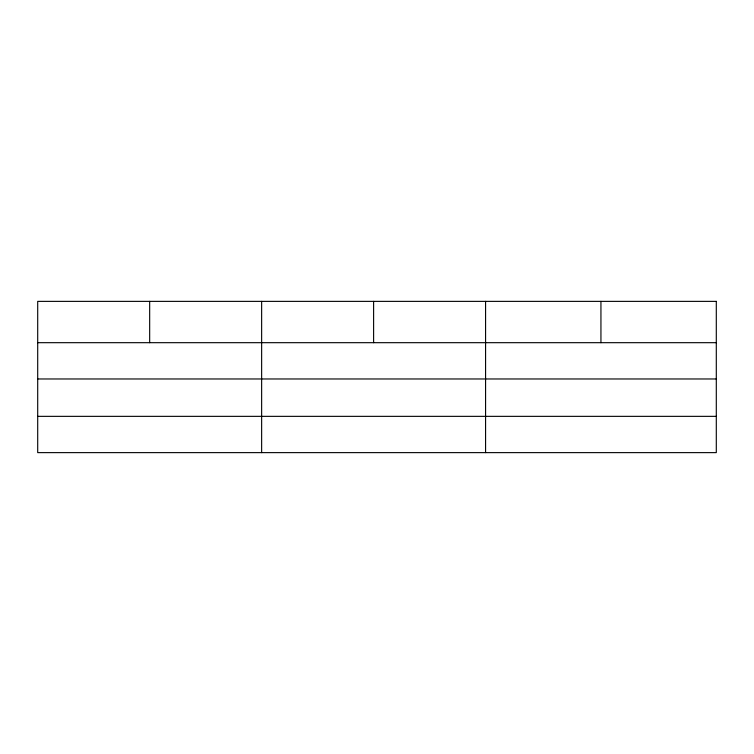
<?xml version="1.0" encoding="UTF-8"?>
<svg xmlns="http://www.w3.org/2000/svg" width="754" height="754" viewBox="0 0 754 754"><rect width="100%" height="100%" fill="white"/><g stroke="black" fill="none" stroke-linecap="round" stroke-linejoin="round"><path stroke-width="1.13" d="M37.7 342.684L716.3 342.684M37.7 378.97L716.3 378.97M37.7 416.349L716.3 416.349M600.938 301.374L600.938 342.684M485.576 301.374L485.576 452.626M373.607 301.374L373.607 342.684M261.638 301.374L261.638 452.626M149.669 301.374L149.669 342.684M716.3 301.374L37.7 301.374L37.7 452.626L716.3 452.626L716.3 301.374"/></g></svg>
